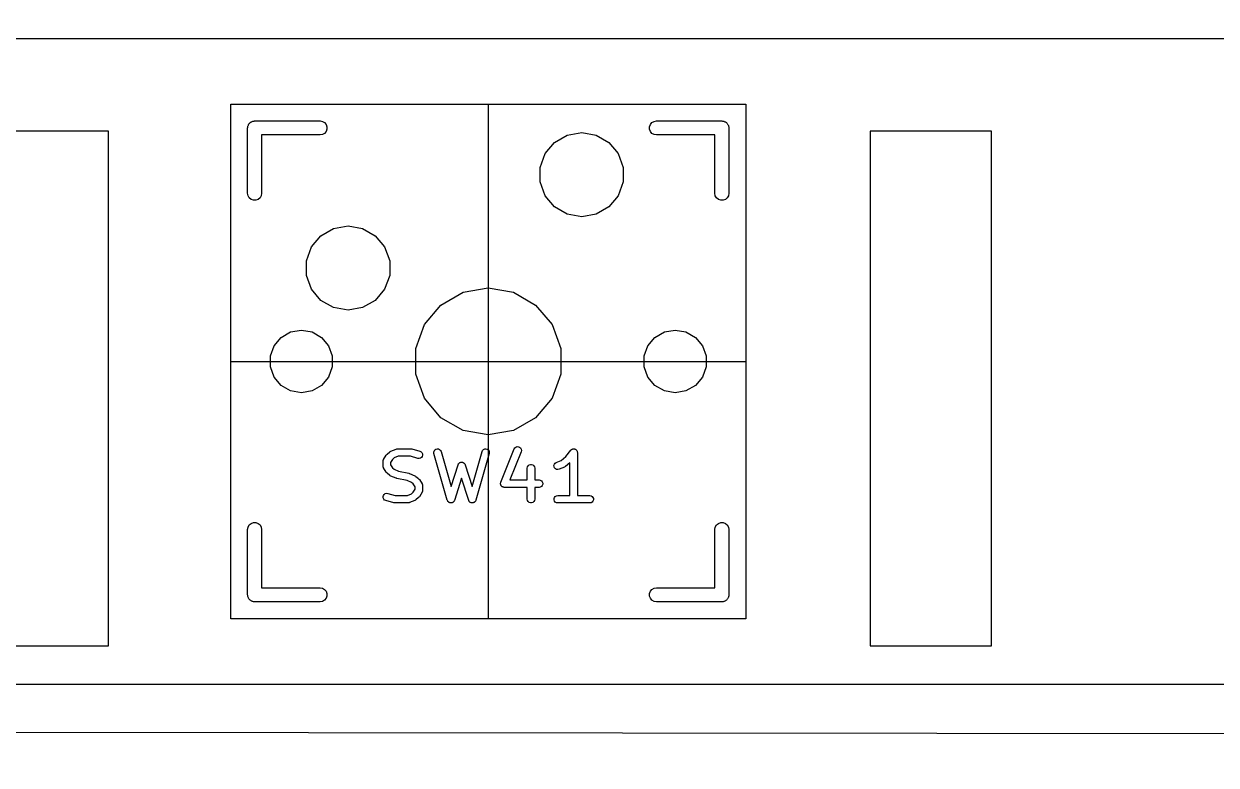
# Model space of a CAD drawing. Header units: millimetres. Extents: x 30 to 728, y -111 to 447.
# Drawn here: x 72.86 to 105.27, y 100.1 to 120.27 of the extents above; entities that cross this region are included whole.
import ezdxf

# ---------------------------------------------------------------- set-up
doc = ezdxf.new("R2010")
doc.units = ezdxf.units.MM
for name, color, linetype in [('BLACK', 7, 'Continuous'), ('プレート', 6, 'Continuous'), ('化粧板', 1, 'Continuous'), ('参照キーキャップ', 7, 'Continuous'), ('寸法', 21, 'Continuous')]:
    doc.layers.add(name, color=color, linetype=linetype)
doc.layers.add('補助線', color=4, linetype='Continuous', transparency=0.8)

# ---------------------------------------------------------------- blocks, each defined once
blk = doc.blocks.new('hhskb-F.SilkS')
at = {"layer": 'BLACK'}
for p, q in [((45.3918, -110.517), (45.4025, -110.504)), ((45.4025, -110.504), (45.417, -110.496)), ((45.417, -110.496), (45.4297, -110.485)), ((45.4297, -110.485), (45.4454, -110.479)), ((45.4454, -110.479), (45.4598, -110.471)), ((45.4598, -110.471), (45.4763, -110.468)), ((45.4763, -110.468), (45.4919, -110.462)), ((45.4919, -110.462), (45.5086, -110.462)), ((45.5086, -110.462), (45.525, -110.459)), ((45.525, -110.459), (47.303, -110.459)), ((47.303, -110.459), (47.3682, -110.471)), ((47.3682, -110.471), (47.4255, -110.504)), ((47.4255, -110.504), (47.468, -110.555)), ((56.282, -110.555), (56.3245, -110.504)), ((56.3245, -110.504), (56.3818, -110.471)), ((56.3818, -110.471), (56.447, -110.459)), ((56.447, -110.459), (58.225, -110.459)), ((58.225, -110.459), (58.2414, -110.462)), ((58.2414, -110.462), (58.2581, -110.462)), ((58.2581, -110.462), (58.2737, -110.468)), ((58.2737, -110.468), (58.2902, -110.471)), ((58.2902, -110.471), (58.3046, -110.479)), ((58.3046, -110.479), (58.3202, -110.485)), ((58.3202, -110.485), (58.333, -110.496)), ((58.333, -110.496), (58.3475, -110.504)), ((58.3475, -110.504), (58.3582, -110.517)), ((45.3345, -110.65), (45.3374, -110.634)), ((45.3345, -112.428), (45.3345, -110.65)), ((45.3374, -110.617), (45.3431, -110.601)), ((45.3374, -110.634), (45.3374, -110.617)), ((45.3431, -110.601), (45.346, -110.585)), ((45.346, -110.585), (45.3543, -110.57)), ((45.3543, -110.57), (45.36, -110.555)), ((45.36, -110.555), (45.3707, -110.542)), ((45.3707, -110.542), (45.3791, -110.528)), ((45.3791, -110.528), (45.3918, -110.517)), ((47.3682, -110.829), (47.303, -110.84)), ((47.4255, -110.796), (47.3682, -110.829)), ((47.468, -110.745), (47.4255, -110.796)), ((47.468, -110.555), (47.4906, -110.617)), ((47.4906, -110.683), (47.468, -110.745)), ((47.4906, -110.617), (47.4906, -110.683)), ((54.0226, -110.842), (54.415, -110.773)), ((54.415, -110.773), (54.8074, -110.842)), ((56.2594, -110.617), (56.282, -110.555)), ((56.2594, -110.683), (56.2594, -110.617)), ((56.282, -110.745), (56.2594, -110.683)), ((56.3245, -110.796), (56.282, -110.745)), ((56.3818, -110.829), (56.3245, -110.796)), ((56.447, -110.84), (56.3818, -110.829)), ((58.3582, -110.517), (58.3709, -110.528)), ((58.3709, -110.528), (58.3793, -110.542)), ((58.3793, -110.542), (58.39, -110.555)), ((58.39, -110.555), (58.3957, -110.57)), ((58.3957, -110.57), (58.404, -110.585)), ((58.404, -110.585), (58.4069, -110.601)), ((58.4069, -110.601), (58.4126, -110.617)), ((58.4126, -110.617), (58.4126, -110.634)), ((58.4126, -110.634), (58.4155, -110.65)), ((58.4155, -110.65), (58.4155, -112.428)), ((47.303, -110.84), (45.7155, -110.84)), ((45.7155, -110.84), (45.7155, -112.428)), ((53.4214, -111.346), (53.6775, -111.041)), ((53.6775, -111.041), (54.0226, -110.842)), ((54.8074, -110.842), (55.1525, -111.041)), ((55.1525, -111.041), (55.4086, -111.346)), ((58.0345, -110.84), (56.447, -110.84)), ((58.0345, -112.428), (58.0345, -110.84)), ((53.2851, -111.721), (53.4214, -111.346)), ((55.4086, -111.346), (55.5449, -111.721)), ((53.2851, -112.119), (53.2851, -111.721)), ((55.5449, -111.721), (55.5449, -112.119)), ((53.4214, -112.494), (53.2851, -112.119)), ((55.5449, -112.119), (55.4086, -112.494)), ((45.346, -112.493), (45.3345, -112.428)), ((45.7155, -112.428), (45.704, -112.493)), ((58.046, -112.493), (58.0345, -112.428)), ((58.4155, -112.428), (58.404, -112.493)), ((45.3791, -112.55), (45.346, -112.493)), ((45.4297, -112.593), (45.3791, -112.55)), ((45.4919, -112.616), (45.4297, -112.593)), ((45.5581, -112.616), (45.4919, -112.616)), ((45.6202, -112.593), (45.5581, -112.616)), ((45.6709, -112.55), (45.6202, -112.593)), ((45.704, -112.493), (45.6709, -112.55)), ((53.6775, -112.799), (53.4214, -112.494)), ((55.4086, -112.494), (55.1525, -112.799)), ((58.0791, -112.55), (58.046, -112.493)), ((58.1297, -112.593), (58.0791, -112.55)), ((58.1919, -112.616), (58.1297, -112.593)), ((58.2581, -112.616), (58.1919, -112.616)), ((58.3202, -112.593), (58.2581, -112.616)), ((58.3709, -112.55), (58.3202, -112.593)), ((58.404, -112.493), (58.3709, -112.55)), ((54.0226, -112.998), (53.6775, -112.799)), ((54.415, -113.067), (54.0226, -112.998)), ((54.8074, -112.998), (54.415, -113.067)), ((55.1525, -112.799), (54.8074, -112.998)), ((47.3275, -113.581), (47.6726, -113.382)), ((47.6726, -113.382), (48.065, -113.313)), ((48.065, -113.313), (48.4574, -113.382)), ((48.4574, -113.382), (48.8025, -113.581)), ((47.0714, -113.886), (47.3275, -113.581)), ((48.8025, -113.581), (49.0586, -113.886)), ((46.9351, -114.261), (47.0714, -113.886)), ((49.0586, -113.886), (49.1949, -114.261)), ((46.9351, -114.659), (46.9351, -114.261)), ((49.1949, -114.261), (49.1949, -114.659)), ((47.0714, -115.034), (46.9351, -114.659)), ((49.1949, -114.659), (49.0586, -115.034)), ((47.3275, -115.339), (47.0714, -115.034)), ((49.0586, -115.034), (48.8025, -115.339)), ((51.1904, -115.119), (51.875, -114.998)), ((51.875, -114.998), (52.5596, -115.119)), ((47.6726, -115.538), (47.3275, -115.339)), ((48.8025, -115.339), (48.4574, -115.538)), ((50.5884, -115.467), (51.1904, -115.119)), ((52.5596, -115.119), (53.1615, -115.467)), ((48.065, -115.607), (47.6726, -115.538)), ((48.4574, -115.538), (48.065, -115.607)), ((50.1416, -115.999), (50.5884, -115.467)), ((53.1615, -115.467), (53.6084, -115.999)), ((49.9039, -116.652), (50.1416, -115.999)), ((53.6084, -115.999), (53.8461, -116.652)), ((46.246, -116.346), (46.5029, -116.197)), ((46.5029, -116.197), (46.795, -116.146)), ((46.795, -116.146), (47.0871, -116.197)), ((47.0871, -116.197), (47.344, -116.346)), ((56.406, -116.346), (56.6629, -116.197)), ((56.6629, -116.197), (56.955, -116.146)), ((56.955, -116.146), (57.2471, -116.197)), ((57.2471, -116.197), (57.504, -116.346)), ((45.9538, -116.852), (46.0553, -116.573)), ((46.0553, -116.573), (46.246, -116.346)), ((47.344, -116.346), (47.5347, -116.573)), ((47.5347, -116.573), (47.6362, -116.852)), ((49.9039, -117.348), (49.9039, -116.652)), ((53.8461, -116.652), (53.8461, -117.348)), ((56.1138, -116.852), (56.2153, -116.573)), ((56.2153, -116.573), (56.406, -116.346)), ((57.504, -116.346), (57.6947, -116.573)), ((57.6947, -116.573), (57.7962, -116.852)), ((45.9538, -117.148), (45.9538, -116.852)), ((47.6362, -116.852), (47.6362, -117.148)), ((56.1138, -117.148), (56.1138, -116.852)), ((57.7962, -116.852), (57.7962, -117.148)), ((46.0553, -117.427), (45.9538, -117.148)), ((47.6362, -117.148), (47.5347, -117.427)), ((56.2153, -117.427), (56.1138, -117.148)), ((57.7962, -117.148), (57.6947, -117.427)), ((46.246, -117.654), (46.0553, -117.427)), ((47.5347, -117.427), (47.344, -117.654)), ((50.1416, -118.001), (49.9039, -117.348)), ((53.8461, -117.348), (53.6084, -118.001)), ((56.406, -117.654), (56.2153, -117.427)), ((57.6947, -117.427), (57.504, -117.654)), ((46.5029, -117.803), (46.246, -117.654)), ((46.795, -117.854), (46.5029, -117.803)), ((47.0871, -117.803), (46.795, -117.854)), ((47.344, -117.654), (47.0871, -117.803)), ((56.6629, -117.803), (56.406, -117.654)), ((56.955, -117.854), (56.6629, -117.803)), ((57.2471, -117.803), (56.955, -117.854)), ((57.504, -117.654), (57.2471, -117.803)), ((50.5884, -118.533), (50.1416, -118.001)), ((53.6084, -118.001), (53.1615, -118.533)), ((51.1904, -118.881), (50.5884, -118.533)), ((53.1615, -118.533), (52.5596, -118.881)), ((51.875, -119.002), (51.1904, -118.881)), ((52.5596, -118.881), (51.875, -119.002)), ((49.0302, -119.669), (49.1027, -119.548)), ((49.1027, -119.548), (49.1138, -119.535)), ((49.1138, -119.535), (49.1248, -119.522)), ((49.1248, -119.522), (49.1974, -119.462)), ((49.1974, -119.462), (49.2106, -119.454)), ((49.2106, -119.454), (49.2234, -119.446)), ((49.2234, -119.446), (49.3685, -119.386)), ((49.4279, -119.581), (49.3157, -119.628)), ((49.3685, -119.386), (49.3708, -119.385)), ((49.3708, -119.385), (49.3728, -119.384)), ((49.3728, -119.384), (49.3879, -119.381)), ((49.3879, -119.381), (49.4029, -119.378)), ((49.4029, -119.378), (49.4053, -119.378)), ((49.4053, -119.378), (49.4076, -119.378)), ((49.4076, -119.378), (49.7704, -119.378)), ((49.7566, -119.581), (49.4279, -119.581)), ((49.9609, -119.638), (49.7566, -119.581)), ((49.7704, -119.378), (49.784, -119.38)), ((49.784, -119.38), (49.7976, -119.382)), ((49.7976, -119.382), (50.0153, -119.442)), ((50.0153, -119.442), (50.0472, -119.457)), ((50.0472, -119.457), (50.0719, -119.482)), ((50.0798, -119.584), (50.0593, -119.612)), ((50.0719, -119.482), (50.0865, -119.515)), ((50.0893, -119.55), (50.0798, -119.584)), ((50.0865, -119.515), (50.0893, -119.55)), ((50.3948, -119.472), (50.4034, -119.438)), ((50.3985, -119.507), (50.3948, -119.472)), ((50.7613, -120.777), (50.3985, -119.507)), ((50.4034, -119.438), (50.4231, -119.409)), ((50.4231, -119.409), (50.4517, -119.388)), ((50.4517, -119.388), (50.4856, -119.378)), ((50.4856, -119.378), (50.5208, -119.381)), ((50.5208, -119.381), (50.553, -119.395)), ((50.553, -119.395), (50.5784, -119.42)), ((50.5784, -119.42), (50.5938, -119.452)), ((50.5938, -119.452), (50.8645, -120.399)), ((51.4341, -120.399), (51.7047, -119.452)), ((51.9001, -119.507), (51.5373, -120.777)), ((51.7047, -119.452), (51.7202, -119.42)), ((51.7202, -119.42), (51.7455, -119.395)), ((51.7455, -119.395), (51.7778, -119.381)), ((51.7778, -119.381), (51.813, -119.378)), ((51.813, -119.378), (51.8469, -119.388)), ((51.8469, -119.388), (51.8754, -119.409)), ((51.8754, -119.409), (51.8952, -119.438)), ((51.8952, -119.438), (51.9038, -119.472)), ((51.9038, -119.472), (51.9001, -119.507)), ((52.2161, -120.288), (52.579, -119.381)), ((52.7676, -119.457), (52.4605, -120.225)), ((52.579, -119.381), (52.5975, -119.351)), ((52.5975, -119.351), (52.6253, -119.33)), ((52.6253, -119.33), (52.6588, -119.318)), ((52.6588, -119.318), (52.6941, -119.32)), ((52.6941, -119.32), (52.7268, -119.333)), ((52.7268, -119.333), (52.7531, -119.356)), ((52.7531, -119.356), (52.7698, -119.387)), ((52.7748, -119.422), (52.7676, -119.457)), ((52.7698, -119.387), (52.7748, -119.422)), ((53.9792, -119.589), (54.118, -119.416)), ((54.118, -119.416), (54.1189, -119.415)), ((54.1189, -119.415), (54.1195, -119.414)), ((54.1195, -119.414), (54.1321, -119.404)), ((54.1321, -119.404), (54.1444, -119.393)), ((54.1444, -119.393), (54.1456, -119.392)), ((54.1456, -119.392), (54.1465, -119.392)), ((54.1465, -119.392), (54.1619, -119.386)), ((54.1619, -119.386), (54.1773, -119.38)), ((54.1773, -119.38), (54.1785, -119.38)), ((54.1785, -119.38), (54.1796, -119.379)), ((54.1796, -119.379), (54.1961, -119.379)), ((54.1961, -119.379), (54.2126, -119.379)), ((54.2126, -119.379), (54.2137, -119.379)), ((54.2137, -119.379), (54.2149, -119.379)), ((54.2149, -119.379), (54.2304, -119.385)), ((54.2304, -119.385), (54.246, -119.39)), ((54.246, -119.39), (54.247, -119.391)), ((54.247, -119.391), (54.2481, -119.392)), ((54.2481, -119.392), (54.2607, -119.402)), ((54.2607, -119.402), (54.2736, -119.412)), ((54.2736, -119.412), (54.2742, -119.413)), ((54.2742, -119.413), (54.2751, -119.414)), ((54.2751, -119.414), (54.2833, -119.428)), ((54.2833, -119.428), (54.2919, -119.443)), ((54.2919, -119.443), (54.2922, -119.444)), ((54.2922, -119.444), (54.2928, -119.445)), ((54.2928, -119.445), (54.2956, -119.461)), ((54.2956, -119.461), (54.2989, -119.477)), ((54.2989, -119.477), (54.2987, -119.478)), ((54.2987, -119.478), (54.2989, -119.48)), ((54.2989, -119.48), (54.2989, -120.648)), ((49.0157, -119.721), (49.0174, -119.712)), ((49.0157, -119.842), (49.0157, -119.721)), ((49.0174, -119.852), (49.0157, -119.842)), ((49.0174, -119.712), (49.0175, -119.702)), ((49.0175, -119.862), (49.0174, -119.852)), ((49.0175, -119.702), (49.0204, -119.695)), ((49.0204, -119.869), (49.0175, -119.862)), ((49.0204, -119.695), (49.0218, -119.687)), ((49.0218, -119.877), (49.0204, -119.869)), ((49.0218, -119.687), (49.0267, -119.678)), ((49.0267, -119.886), (49.0218, -119.877)), ((49.0267, -119.678), (49.0302, -119.669)), ((49.0302, -119.895), (49.0267, -119.886)), ((49.1027, -120.016), (49.0302, -119.895)), ((49.2681, -119.668), (49.2189, -119.75)), ((49.2189, -119.75), (49.2189, -119.814)), ((49.2189, -119.814), (49.2681, -119.896)), ((49.3157, -119.628), (49.2681, -119.668)), ((49.2681, -119.896), (49.3157, -119.936)), ((49.9961, -119.641), (49.9609, -119.638)), ((50.0302, -119.632), (49.9961, -119.641)), ((50.0593, -119.612), (50.0302, -119.632)), ((50.8645, -120.399), (51.0525, -119.811)), ((51.0525, -119.811), (51.0544, -119.808)), ((51.0544, -119.808), (51.0553, -119.804)), ((51.0553, -119.804), (51.0626, -119.792)), ((51.0626, -119.792), (51.0689, -119.78)), ((51.0689, -119.78), (51.0719, -119.777)), ((51.0719, -119.777), (51.0741, -119.774)), ((51.0741, -119.774), (51.0849, -119.766)), ((51.0849, -119.766), (51.0951, -119.756)), ((51.0951, -119.756), (51.0988, -119.755)), ((51.0988, -119.755), (51.102, -119.752)), ((51.102, -119.752), (51.115, -119.748)), ((51.115, -119.748), (51.1277, -119.743)), ((51.1277, -119.743), (51.1318, -119.743)), ((51.1318, -119.743), (51.1356, -119.742)), ((51.1356, -119.742), (51.1493, -119.742)), ((51.1493, -119.742), (51.163, -119.742)), ((51.163, -119.742), (51.1668, -119.743)), ((51.1668, -119.743), (51.1709, -119.743)), ((51.1709, -119.743), (51.1835, -119.748)), ((51.1835, -119.748), (51.1966, -119.752)), ((51.1966, -119.752), (51.1998, -119.755)), ((51.1998, -119.755), (51.2035, -119.756)), ((51.2035, -119.756), (51.2137, -119.766)), ((51.2137, -119.766), (51.2245, -119.774)), ((51.2245, -119.774), (51.2266, -119.777)), ((51.2266, -119.777), (51.2296, -119.78)), ((51.2296, -119.78), (51.236, -119.792)), ((51.236, -119.792), (51.2433, -119.804)), ((51.2433, -119.804), (51.2442, -119.808)), ((51.2442, -119.808), (51.2461, -119.811)), ((51.2461, -119.811), (51.4341, -120.399)), ((52.9345, -119.903), (52.9407, -119.868)), ((52.9345, -120.225), (52.9345, -119.903)), ((52.9407, -119.868), (52.9583, -119.838)), ((52.9583, -119.838), (52.9853, -119.815)), ((52.9853, -119.815), (53.0185, -119.803)), ((53.0185, -119.803), (53.0538, -119.803)), ((53.0538, -119.803), (53.0869, -119.815)), ((53.0869, -119.815), (53.114, -119.838)), ((53.114, -119.838), (53.1316, -119.868)), ((53.1316, -119.868), (53.1377, -119.903)), ((53.1377, -119.903), (53.1377, -120.225)), ((53.6611, -119.829), (53.6716, -119.796)), ((53.6627, -119.865), (53.6611, -119.829)), ((53.6763, -119.897), (53.6627, -119.865)), ((53.6716, -119.796), (53.6931, -119.768)), ((53.7002, -119.923), (53.6763, -119.897)), ((53.6931, -119.768), (53.7228, -119.749)), ((53.7228, -119.749), (53.8538, -119.694)), ((53.9461, -119.876), (53.8009, -119.936)), ((53.8538, -119.694), (53.9792, -119.589)), ((53.9589, -119.868), (53.9461, -119.876)), ((53.972, -119.86), (53.9589, -119.868)), ((54.0957, -119.757), (53.972, -119.86)), ((54.0957, -120.648), (54.0957, -119.757)), ((49.1139, -120.028), (49.1027, -120.016)), ((49.1248, -120.041), (49.1139, -120.028)), ((49.1974, -120.102), (49.1248, -120.041)), ((49.2106, -120.109), (49.1974, -120.102)), ((49.2234, -120.118), (49.2106, -120.109)), ((49.3685, -120.178), (49.2234, -120.118)), ((49.3157, -119.936), (49.4377, -119.987)), ((49.3779, -120.18), (49.3685, -120.178)), ((49.3868, -120.184), (49.3779, -120.18)), ((49.6677, -120.242), (49.3868, -120.184)), ((49.4377, -119.987), (49.7186, -120.045)), ((49.7186, -120.045), (49.7275, -120.049)), ((49.7275, -120.049), (49.7369, -120.051)), ((49.7369, -120.051), (49.8821, -120.111)), ((49.8821, -120.111), (49.8949, -120.12)), ((49.8949, -120.12), (49.908, -120.127)), ((49.908, -120.127), (49.9806, -120.188)), ((49.9806, -120.188), (49.9916, -120.201)), ((49.9916, -120.201), (50.0027, -120.213)), ((50.0027, -120.213), (50.0753, -120.334)), ((51.1493, -120.176), (50.9558, -120.78)), ((51.3428, -120.78), (51.1493, -120.176)), ((52.4605, -120.225), (52.9345, -120.225)), ((53.1377, -120.225), (53.2539, -120.225)), ((53.2539, -120.225), (53.2886, -120.231)), ((53.2886, -120.231), (53.3192, -120.248)), ((53.7315, -119.939), (53.7002, -119.923)), ((53.7665, -119.944), (53.7315, -119.939)), ((53.8009, -119.936), (53.7665, -119.944)), ((49.7898, -120.293), (49.6677, -120.242)), ((49.8373, -120.333), (49.7898, -120.293)), ((49.8865, -120.415), (49.8373, -120.333)), ((49.8373, -120.562), (49.8865, -120.479)), ((49.8865, -120.479), (49.8865, -120.415)), ((50.0753, -120.334), (50.0787, -120.343)), ((50.0787, -120.551), (50.0753, -120.56)), ((50.0787, -120.343), (50.0836, -120.352)), ((50.0836, -120.542), (50.0787, -120.551)), ((50.0836, -120.352), (50.085, -120.36)), ((50.085, -120.534), (50.0836, -120.542)), ((50.085, -120.36), (50.0879, -120.367)), ((50.0879, -120.527), (50.085, -120.534)), ((50.0879, -120.367), (50.0881, -120.377)), ((50.0881, -120.517), (50.0879, -120.527)), ((50.0881, -120.377), (50.0897, -120.387)), ((50.0897, -120.508), (50.0881, -120.517)), ((50.0897, -120.387), (50.0897, -120.508)), ((52.2089, -120.323), (52.2104, -120.316)), ((52.2104, -120.333), (52.2089, -120.323)), ((52.2104, -120.309), (52.214, -120.299)), ((52.2104, -120.316), (52.2104, -120.309)), ((52.2104, -120.344), (52.2104, -120.333)), ((52.2129, -120.351), (52.2104, -120.344)), ((52.2139, -120.358), (52.2129, -120.351)), ((52.2189, -120.367), (52.2139, -120.358)), ((52.214, -120.299), (52.2161, -120.288)), ((52.2224, -120.377), (52.2189, -120.367)), ((52.2271, -120.383), (52.2224, -120.377)), ((52.2306, -120.389), (52.2271, -120.383)), ((52.2384, -120.396), (52.2306, -120.389)), ((52.2451, -120.404), (52.2384, -120.396)), ((52.2514, -120.408), (52.2451, -120.404)), ((52.2569, -120.413), (52.2514, -120.408)), ((52.2666, -120.416), (52.2569, -120.413)), ((52.2757, -120.422), (52.2666, -120.416)), ((52.2829, -120.423), (52.2757, -120.422)), ((52.2896, -120.426), (52.2829, -120.423)), ((52.3001, -120.426), (52.2896, -120.426)), ((52.3104, -120.428), (52.3001, -120.426)), ((52.9345, -120.428), (52.3104, -120.428)), ((52.9345, -120.75), (52.9345, -120.428)), ((53.2539, -120.428), (53.1377, -120.428)), ((53.1377, -120.428), (53.1377, -120.75)), ((53.2886, -120.422), (53.2539, -120.428)), ((53.3192, -120.404), (53.2886, -120.422)), ((53.3192, -120.248), (53.3418, -120.275)), ((53.3418, -120.377), (53.3192, -120.404)), ((53.3418, -120.275), (53.3539, -120.309)), ((53.3539, -120.344), (53.3418, -120.377)), ((53.3539, -120.309), (53.3539, -120.344)), ((49.0162, -120.679), (49.0256, -120.645)), ((49.0189, -120.714), (49.0162, -120.679)), ((49.0335, -120.747), (49.0189, -120.714)), ((49.0256, -120.645), (49.0461, -120.617)), ((49.0583, -120.772), (49.0335, -120.747)), ((49.0461, -120.617), (49.0752, -120.597)), ((49.0901, -120.787), (49.0583, -120.772)), ((49.0752, -120.597), (49.1094, -120.588)), ((49.3078, -120.847), (49.0901, -120.787)), ((49.1094, -120.588), (49.1445, -120.591)), ((49.1445, -120.591), (49.3488, -120.648)), ((49.3215, -120.849), (49.3078, -120.847)), ((49.335, -120.851), (49.3215, -120.849)), ((49.6979, -120.851), (49.335, -120.851)), ((49.3488, -120.648), (49.6775, -120.648)), ((49.6775, -120.648), (49.7898, -120.601)), ((49.7002, -120.851), (49.6979, -120.851)), ((49.7025, -120.851), (49.7002, -120.851)), ((49.7175, -120.848), (49.7025, -120.851)), ((49.7326, -120.845), (49.7175, -120.848)), ((49.7346, -120.844), (49.7326, -120.845)), ((49.7369, -120.843), (49.7346, -120.844)), ((49.8821, -120.783), (49.7369, -120.843)), ((49.7898, -120.601), (49.8373, -120.562)), ((49.8949, -120.775), (49.8821, -120.783)), ((49.908, -120.767), (49.8949, -120.775)), ((49.9806, -120.707), (49.908, -120.767)), ((49.9916, -120.694), (49.9806, -120.707)), ((50.0027, -120.681), (49.9916, -120.694)), ((50.0753, -120.56), (50.0027, -120.681)), ((50.7638, -120.783), (50.7613, -120.777)), ((50.765, -120.788), (50.7638, -120.783)), ((50.7714, -120.798), (50.765, -120.788)), ((50.7767, -120.809), (50.7714, -120.798)), ((50.7808, -120.813), (50.7767, -120.809)), ((50.7838, -120.818), (50.7808, -120.813)), ((50.7934, -120.825), (50.7838, -120.818)), ((50.8021, -120.834), (50.7934, -120.825)), ((50.8072, -120.836), (50.8021, -120.834)), ((50.8117, -120.839), (50.8072, -120.836)), ((50.8233, -120.843), (50.8117, -120.839)), ((50.8343, -120.848), (50.8233, -120.843)), ((50.8399, -120.848), (50.8343, -120.848)), ((50.8453, -120.85), (50.8399, -120.848)), ((50.8574, -120.85), (50.8453, -120.85)), ((50.8695, -120.851), (50.8574, -120.85)), ((50.8749, -120.849), (50.8695, -120.851)), ((50.8806, -120.849), (50.8749, -120.849)), ((50.8918, -120.844), (50.8806, -120.849)), ((50.9035, -120.841), (50.8918, -120.844)), ((50.908, -120.838), (50.9035, -120.841)), ((50.9132, -120.835), (50.908, -120.838)), ((50.9222, -120.827), (50.9132, -120.835)), ((50.932, -120.82), (50.9222, -120.827)), ((50.9352, -120.816), (50.932, -120.82)), ((50.9393, -120.812), (50.9352, -120.816)), ((50.945, -120.801), (50.9393, -120.812)), ((50.9518, -120.791), (50.945, -120.801)), ((50.9531, -120.785), (50.9518, -120.791)), ((50.9558, -120.78), (50.9531, -120.785)), ((51.3454, -120.785), (51.3428, -120.78)), ((51.3468, -120.791), (51.3454, -120.785)), ((51.3536, -120.801), (51.3468, -120.791)), ((51.3592, -120.812), (51.3536, -120.801)), ((51.3634, -120.816), (51.3592, -120.812)), ((51.3666, -120.82), (51.3634, -120.816)), ((51.3764, -120.827), (51.3666, -120.82)), ((51.3853, -120.835), (51.3764, -120.827)), ((51.3906, -120.838), (51.3853, -120.835)), ((51.3951, -120.841), (51.3906, -120.838)), ((51.4068, -120.844), (51.3951, -120.841)), ((51.418, -120.849), (51.4068, -120.844)), ((51.4236, -120.849), (51.418, -120.849)), ((51.429, -120.851), (51.4236, -120.849)), ((51.4411, -120.85), (51.429, -120.851)), ((51.4533, -120.85), (51.4411, -120.85)), ((51.4586, -120.848), (51.4533, -120.85)), ((51.4642, -120.848), (51.4586, -120.848)), ((51.4753, -120.843), (51.4642, -120.848)), ((51.4869, -120.839), (51.4753, -120.843)), ((51.4913, -120.836), (51.4869, -120.839)), ((51.4965, -120.834), (51.4913, -120.836)), ((51.5052, -120.825), (51.4965, -120.834)), ((51.5148, -120.818), (51.5052, -120.825)), ((51.5178, -120.813), (51.5148, -120.818)), ((51.5218, -120.809), (51.5178, -120.813)), ((51.5271, -120.798), (51.5218, -120.809)), ((51.5336, -120.788), (51.5271, -120.798)), ((51.5348, -120.783), (51.5336, -120.788)), ((51.5373, -120.777), (51.5348, -120.783)), ((52.9407, -120.784), (52.9345, -120.75)), ((52.9583, -120.815), (52.9407, -120.784)), ((52.9853, -120.838), (52.9583, -120.815)), ((53.0185, -120.85), (52.9853, -120.838)), ((53.0538, -120.85), (53.0185, -120.85)), ((53.0869, -120.838), (53.0538, -120.85)), ((53.114, -120.815), (53.0869, -120.838)), ((53.1316, -120.784), (53.114, -120.815)), ((53.1377, -120.75), (53.1316, -120.784)), ((53.6618, -120.732), (53.6739, -120.699)), ((53.6618, -120.767), (53.6618, -120.732)), ((53.6739, -120.8), (53.6618, -120.767)), ((53.6739, -120.699), (53.6966, -120.672)), ((53.6966, -120.827), (53.6739, -120.8)), ((53.6966, -120.672), (53.7271, -120.654)), ((53.7271, -120.845), (53.6966, -120.827)), ((53.7271, -120.654), (53.7619, -120.648)), ((53.7619, -120.851), (53.7271, -120.845)), ((53.7619, -120.648), (54.0957, -120.648)), ((54.6327, -120.851), (53.7619, -120.851)), ((54.2989, -120.648), (54.6327, -120.648)), ((54.6327, -120.648), (54.6675, -120.654)), ((54.6675, -120.845), (54.6327, -120.851)), ((54.6675, -120.654), (54.698, -120.672)), ((54.698, -120.827), (54.6675, -120.845)), ((54.698, -120.672), (54.7207, -120.699)), ((54.7207, -120.8), (54.698, -120.827)), ((54.7207, -120.699), (54.7328, -120.732)), ((54.7328, -120.767), (54.7207, -120.8)), ((54.7328, -120.732), (54.7328, -120.767)), ((45.3345, -121.572), (45.346, -121.507)), ((45.346, -121.507), (45.3791, -121.45)), ((45.3791, -121.45), (45.4297, -121.407)), ((45.4297, -121.407), (45.4919, -121.384)), ((45.4919, -121.384), (45.5581, -121.384)), ((45.5581, -121.384), (45.6202, -121.407)), ((45.6202, -121.407), (45.6709, -121.45)), ((45.6709, -121.45), (45.704, -121.507)), ((45.704, -121.507), (45.7155, -121.572)), ((58.0345, -121.572), (58.046, -121.507)), ((58.046, -121.507), (58.0791, -121.45)), ((58.0791, -121.45), (58.1297, -121.407)), ((58.1297, -121.407), (58.1919, -121.384)), ((58.1919, -121.384), (58.2581, -121.384)), ((58.2581, -121.384), (58.3202, -121.407)), ((58.3202, -121.407), (58.3709, -121.45)), ((58.3709, -121.45), (58.404, -121.507)), ((58.404, -121.507), (58.4155, -121.572)), ((45.3345, -123.35), (45.3345, -121.572)), ((45.7155, -121.572), (45.7155, -123.159)), ((58.0345, -123.159), (58.0345, -121.572)), ((58.4155, -121.572), (58.4155, -123.35)), ((45.3374, -123.366), (45.3345, -123.35)), ((45.3374, -123.383), (45.3374, -123.366)), ((45.3431, -123.399), (45.3374, -123.383)), ((45.346, -123.415), (45.3431, -123.399)), ((45.3543, -123.43), (45.346, -123.415)), ((45.36, -123.445), (45.3543, -123.43)), ((45.3707, -123.458), (45.36, -123.445)), ((45.3791, -123.472), (45.3707, -123.458)), ((45.3918, -123.483), (45.3791, -123.472)), ((45.7155, -123.159), (47.303, -123.159)), ((47.303, -123.159), (47.3682, -123.171)), ((47.3682, -123.171), (47.4255, -123.204)), ((47.4255, -123.204), (47.468, -123.255)), ((47.468, -123.445), (47.4255, -123.496)), ((47.468, -123.255), (47.4906, -123.317)), ((47.4906, -123.383), (47.468, -123.445)), ((47.4906, -123.317), (47.4906, -123.383)), ((56.2594, -123.317), (56.282, -123.255)), ((56.2594, -123.383), (56.2594, -123.317)), ((56.282, -123.445), (56.2594, -123.383)), ((56.282, -123.255), (56.3245, -123.204)), ((56.3245, -123.496), (56.282, -123.445)), ((56.3245, -123.204), (56.3818, -123.171)), ((56.3818, -123.171), (56.447, -123.159)), ((56.447, -123.159), (58.0345, -123.159)), ((58.3709, -123.472), (58.3582, -123.483)), ((58.3793, -123.458), (58.3709, -123.472)), ((58.39, -123.445), (58.3793, -123.458)), ((58.3957, -123.43), (58.39, -123.445)), ((58.404, -123.415), (58.3957, -123.43)), ((58.4069, -123.399), (58.404, -123.415)), ((58.4126, -123.383), (58.4069, -123.399)), ((58.4155, -123.35), (58.4126, -123.366)), ((58.4126, -123.366), (58.4126, -123.383)), ((45.4025, -123.496), (45.3918, -123.483)), ((45.417, -123.504), (45.4025, -123.496)), ((45.4297, -123.515), (45.417, -123.504)), ((45.4454, -123.521), (45.4297, -123.515)), ((45.4598, -123.529), (45.4454, -123.521)), ((45.4763, -123.532), (45.4598, -123.529)), ((45.4919, -123.538), (45.4763, -123.532)), ((45.5086, -123.538), (45.4919, -123.538)), ((45.525, -123.54), (45.5086, -123.538)), ((47.303, -123.54), (45.525, -123.54)), ((47.3682, -123.529), (47.303, -123.54)), ((47.4255, -123.496), (47.3682, -123.529)), ((56.3818, -123.529), (56.3245, -123.496)), ((56.447, -123.54), (56.3818, -123.529)), ((58.225, -123.54), (56.447, -123.54)), ((58.2414, -123.538), (58.225, -123.54)), ((58.2581, -123.538), (58.2414, -123.538)), ((58.2737, -123.532), (58.2581, -123.538)), ((58.2902, -123.529), (58.2737, -123.532)), ((58.3046, -123.521), (58.2902, -123.529)), ((58.3202, -123.515), (58.3046, -123.521)), ((58.333, -123.504), (58.3202, -123.515)), ((58.3475, -123.496), (58.333, -123.504)), ((58.3582, -123.483), (58.3475, -123.496))]:
    blk.add_line(p, q, dxfattribs=at)

msp = doc.modelspace()

# ---------------------------------------------------------------- linework, layer by layer
at = {"layer": 'プレート'}
for points in [[(78.483, 104.086), (78.483, 118.086), (92.483, 118.086), (92.483, 104.086)], [(71.86, 117.349), (71.86, 103.349), (75.16, 103.349), (75.16, 117.349)], [(95.86, 117.349), (95.86, 103.349), (99.16, 103.349), (99.16, 117.349)]]:
    msp.add_lwpolyline(points, close=True, dxfattribs=at)
at = {"layer": '化粧板'}
msp.add_lwpolyline([(63.47, 178.227), (197.749, 178.227), (197.749, 157.945), (188.249, 157.945), (188.249, 140.207), (192.999, 140.207), (192.999, 121.227), (202.499, 121.227), (202.499, 81.977), (106.217, 81.977), (106.217, 100.955), (63.499, 101.001)], close=True, dxfattribs=at)
at = {"layer": '参照キーキャップ', "color": 7}
msp.add_lwpolyline([(64.819, 119.874), (106.146, 119.874), (106.146, 102.297), (64.819, 102.297), (64.819, 119.874)], close=True, dxfattribs=at)
for points in [[(85.483, 112.086), (85.483, 110.086)], [(84.483, 111.086), (86.483, 111.086), (86.483, 111.086), (86.483, 111.086)]]:
    msp.add_lwpolyline(points, dxfattribs=at)
at = {"layer": '補助線'}
for p, q in [((85.483, 118.086), (85.483, 104.086)), ((78.483, 111.086), (92.483, 111.086))]:
    msp.add_line(p, q, dxfattribs=at)

# ---------------------------------------------------------------- block references
at = {"layer": '寸法', "linetype": 'ByBlock'}
msp.add_blockref('hhskb-F.SilkS', (33.608, 228.086), dxfattribs=at)

doc.saveas('drawing.dxf')
